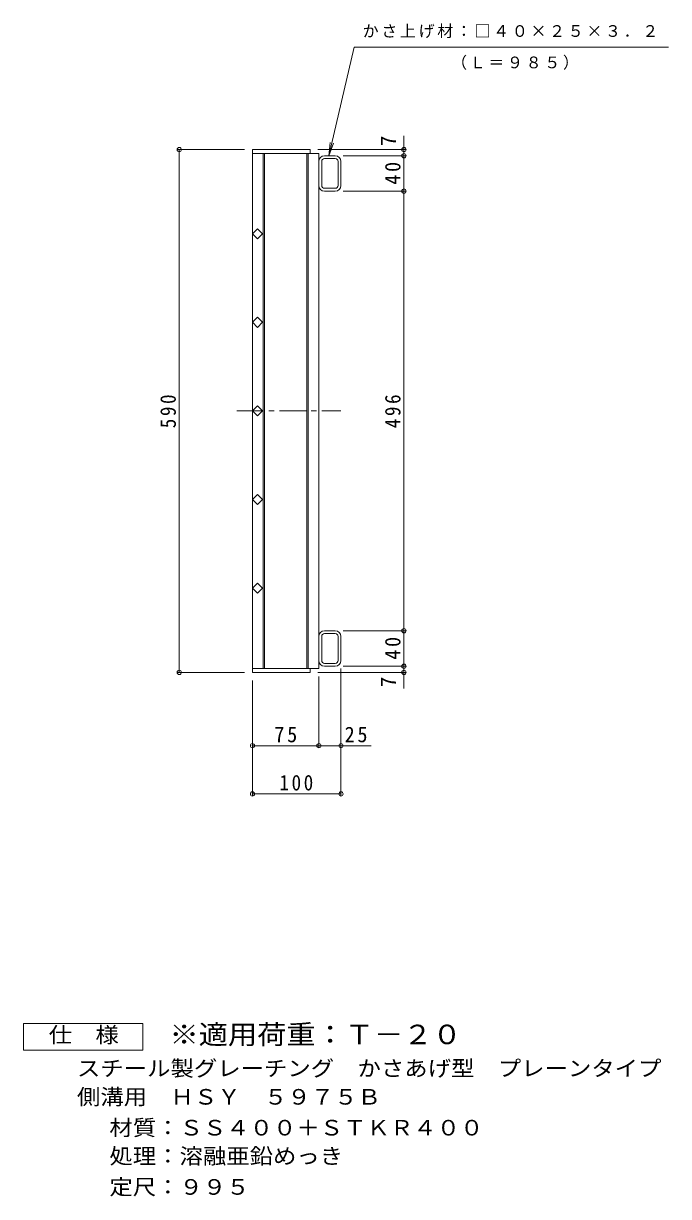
# Model space of a CAD drawing. Units: millimetres, scale not verified. Extents: x -801 to 1020, y -814 to 788.
# Drawn here: x 291 to 1020, y -625 to 698 of the extents above; entities that cross this region are included whole.
import ezdxf
from ezdxf.enums import TextEntityAlignment as Align

# ---------------------------------------------------------------- set-up
doc = ezdxf.new("R2010")
doc.units = ezdxf.units.MM
doc.header["$LTSCALE"] = 6
doc.header["$PDMODE"] = 32
doc.header["$PDSIZE"] = 4.8
doc.linetypes.add('CHAIN1', pattern=[8, 5, -1, 1, -1])
for name, color, linetype, lineweight in [('B-1_ピット', 2, 'Continuous', 9), ('B-2_蓋', 3, 'Continuous', 9), ('B-4_寸法', 7, 'Continuous', 9), ('F-4_F-4ﾚｲﾔ', 2, 'Continuous', 9)]:
    doc.layers.add(name, color=color, linetype=linetype, lineweight=lineweight)
doc.layers.add('F-5_F-5ﾚｲﾔ', color=3, linetype='Continuous')
doc.styles.add('ＭＳ ゴシック', font='')
doc.styles.get('ＭＳ ゴシック').set_extended_font_data('MS Gothic')

msp = doc.modelspace()

# ---------------------------------------------------------------- linework, layer by layer
at = {"layer": 'B-1_ピット'}
for p, q in [((624.73, 515.641), (624.73, 542.841)), ((627.93, 515.641), (627.93, 542.841)), ((643.33, 549.241), (631.13, 549.241)), ((643.33, 546.041), (631.13, 546.041)), ((646.53, 515.641), (646.53, 542.841)), ((649.73, 515.641), (649.73, 542.841)), ((631.13, 512.441), (643.33, 512.441)), ((643.33, 509.241), (631.13, 509.241)), ((643.33, 13.241), (631.13, 13.241)), ((624.73, 6.841), (624.73, -20.359)), ((627.93, 6.841), (627.93, -20.359)), ((631.13, 10.041), (643.33, 10.041)), ((646.53, 6.841), (646.53, -20.359)), ((649.73, 6.841), (649.73, -20.359)), ((643.33, -23.559), (631.13, -23.559)), ((643.33, -26.759), (631.13, -26.759))]:
    msp.add_line(p, q, dxfattribs=at)
for centre, radius, start, end in [((631.13, 542.841), 6.4, 90, 180), ((631.13, 542.841), 3.2, 90, 180), ((643.33, 542.841), 6.4, 0, 90), ((643.33, 542.841), 3.2, 0, 90), ((631.13, 515.641), 6.4, 180, 270), ((631.13, 515.641), 3.2, 180, 270), ((643.33, 515.641), 6.4, 270, 0), ((643.33, 515.641), 3.2, 270, 0), ((631.13, 6.841), 6.4, 90, 180), ((643.33, 6.841), 6.4, 0, 90), ((631.13, 6.841), 3.2, 90, 180), ((643.33, 6.841), 3.2, 0, 90), ((631.13, -20.359), 6.4, 180, 270), ((631.13, -20.359), 3.2, 180, 270), ((643.33, -20.359), 3.2, 270, 0), ((643.33, -20.359), 6.4, 270, 0)]:
    msp.add_arc(centre, radius, start, end, dxfattribs=at)
at = {"layer": 'B-2_蓋'}
for p, q in [((549.73, 556.241), (614.73, 556.241)), ((549.73, -33.759), (549.73, 556.241)), ((614.73, 556.241), (614.73, 551.741)), ((549.73, 551.741), (624.73, 551.741)), ((561.729, 551.741), (561.729, -29.259)), ((563.23, -29.259), (563.23, 551.741)), ((611.23, 551.741), (611.23, -29.259)), ((612.73, 551.741), (612.73, -29.259)), ((624.73, 551.741), (624.73, -29.259)), ((549.73, -29.259), (624.73, -29.259)), ((549.73, -33.759), (614.73, -33.759)), ((614.73, -33.759), (614.73, -29.259))]:
    msp.add_line(p, q, dxfattribs=at)
at = {"layer": 'B-2_蓋', "linetype": 'CHAIN1'}
msp.add_line((532.213, 261.241), (649.512, 261.241), dxfattribs=at)
at = {"layer": 'B-2_蓋'}
for points in [[(561.043, 461.241), (555.387, 455.584), (549.73, 461.241), (555.387, 466.898)], [(561.043, 361.241), (555.387, 355.584), (549.73, 361.241), (555.387, 366.898)], [(561.043, 261.241), (555.387, 255.584), (549.73, 261.241), (555.387, 266.898)], [(561.043, 161.241), (555.387, 155.584), (549.73, 161.241), (555.387, 166.898)], [(561.043, 61.241), (555.387, 55.584), (549.73, 61.241), (555.387, 66.898)]]:
    msp.add_lwpolyline(points, close=True, dxfattribs=at)
at = {"layer": 'B-4_寸法'}
for p, q in [((664.779, 671.701), (1019.741, 671.701)), ((720.8, 549.241), (720.8, 571.829)), ((540.73, 556.241), (465.227, 556.241)), ((467.027, -33.759), (467.027, 556.241)), ((623.73, 556.241), (722.6, 556.241)), ((636.022, 549.241), (641.328, 563.271)), ((652.33, 549.241), (722.6, 549.241)), ((720.8, 509.241), (720.8, 549.241)), ((652.33, 509.241), (722.6, 509.241)), ((720.8, 13.241), (720.8, 509.241)), ((652.33, 13.241), (722.6, 13.241)), ((720.8, -26.759), (720.8, 13.241)), ((540.73, -33.759), (465.227, -33.759)), ((623.73, -33.759), (722.6, -33.759)), ((624.73, -38.259), (624.73, -118.3)), ((649.73, -29.359), (649.73, -172.664)), ((652.33, -26.759), (722.6, -26.759)), ((720.8, -52.003), (720.8, -26.759)), ((549.73, -42.759), (549.73, -172.664)), ((549.73, -116.5), (624.73, -116.5)), ((624.73, -116.5), (683.885, -116.5)), ((549.73, -170.864), (649.73, -170.864))]:
    msp.add_line(p, q, dxfattribs=at)
msp.add_lwpolyline([(664.779, 671.701), (636.022, 549.241), (637.516, 564.166)], dxfattribs=at)
for p in [(467.027, 556.241), (720.8, 556.241), (720.8, 549.241), (720.8, 509.241), (720.8, 13.241), (720.8, -26.759), (467.027, -33.759), (720.8, -33.759), (549.73, -116.5), (624.73, -116.5), (649.73, -116.5), (549.73, -170.864), (649.73, -170.864)]:
    msp.add_point(p, dxfattribs=at)
at = {"layer": 'F-4_F-4ﾚｲﾔ'}
msp.add_lwpolyline([(291.032, -459.891), (291.032, -429.891), (426.032, -429.891), (426.032, -459.891)], close=True, dxfattribs=at)

# ---------------------------------------------------------------- texts
at = {"layer": 'B-4_寸法', "color": 2, "style": 'ＭＳ ゴシック'}
for p in [(717.2, 560.083), (717.2, -50.595)]:
    msp.add_text('7', height=17.6, rotation=90, dxfattribs=at).set_placement(p, align=Align.BOTTOM_LEFT)
at = {"layer": 'B-4_寸法', "char_height": 13.2, "attachment_point": 7, "style": 'ＭＳ ゴシック'}
for s, insert in [('\\T1.17;かさ上げ材：□４０×２５×３．２', (674.223, 681.936)), ('\\T1.17;（Ｌ＝９８５）', (774.113, 646.173))]:
    msp.add_mtext(s, dxfattribs=dict(at, insert=insert))
at = {"layer": 'B-4_寸法', "color": 2, "char_height": 17.6, "attachment_point": 7, "rotation": 90, "style": 'ＭＳ ゴシック'}
for s, insert in [('\\T1.27;\\W0.95;40', (717.2, 516.491)), ('\\T1.27;\\W0.9;590', (463.427, 241.741)), ('\\T1.27;\\W0.9;496', (717.2, 241.741)), ('\\T1.27;\\W0.95;40', (717.2, -19.509))]:
    msp.add_mtext(s, dxfattribs=dict(at, insert=insert))
at = {"layer": 'B-4_寸法', "color": 2, "char_height": 17.6, "attachment_point": 7, "style": 'ＭＳ ゴシック'}
for s, insert in [('\\T1.27;\\W0.95;75', (574.48, -112.9)), ('\\T1.27;\\W0.95;25', (653.831, -112.9)), ('\\T1.27;\\W0.9;100', (580.23, -167.264))]:
    msp.add_mtext(s, dxfattribs=dict(at, insert=insert))
at = {"layer": 'F-4_F-4ﾚｲﾔ', "style": 'ＭＳ ゴシック', "width": 1.1}
for s, p in [('仕\u3000様', (319.532, -456.891)), ('スチール製グレーチング\u3000かさあげ型\u3000プレーンタイプ', (351.529, -494.643)), ('側溝用\u3000ＨＳＹ\u3000５９７５Ｂ', (351.529, -526.789)), ('材質：ＳＳ４００＋ＳＴＫＲ４００', (388.113, -561.609)), ('処理：溶融亜鉛めっき', (388.113, -593.643)), ('定尺：９９５', (388.113, -628.462))]:
    msp.add_text(s, height=17.6, dxfattribs=at).set_placement(p, align=Align.BOTTOM_LEFT)
at = {"layer": 'F-5_F-5ﾚｲﾔ', "style": 'ＭＳ ゴシック', "width": 1.1}
msp.add_text('※適用荷重：Ｔ－２０', height=21.99, dxfattribs=at).set_placement((456.032, -459.891), align=Align.BOTTOM_LEFT)

doc.saveas('drawing.dxf')
